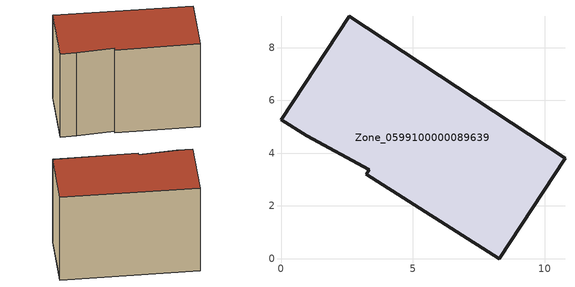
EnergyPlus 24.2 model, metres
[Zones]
Zone_0599100000089639
 floor ground (C_G): 2.58,9.18 10.76,3.8 8.27,0 3.23,3.2 3.34,3.36 0.97,4.65 0,5.26 z0
 wall outside (C_F): 10.76,3.8 2.58,9.18 0,5.26 0.97,4.65 3.34,3.36 3.23,3.2 8.27,0 10.76,3.8 z0:7.05
 roof outside (C_R): 3.23,3.2 8.27,0 10.76,3.8 2.58,9.18 0,5.26 0.97,4.65 3.34,3.36 z7.05
[BUILDING]
Pand.0599100000089639: North Axis=0; Terrain=City; Loads Convergence Tolerance Value=0.04; Temperature Convergence Tolerance Value=0.4; Solar Distribution=FullExterior; Maximum Number of Warmup Days=25; Minimum Number of Warmup Days=1
[Site:Location]
Rotterdam.The.Hague.AP_ZH_NLD Design_Conditions: Latitude=51.96; Longitude=4.45; Time Zone=1; Elevation=-4.5
[SITE:GROUNDTEMPERATURE:BUILDINGSURFACE]
18, 18, 18, 18, 18, 18, 18, 18, 18, 18, 18, 18
[MATERIAL] Thermal Absorptance=0.9; Solar Absorptance=0.7; Visible Absorptance=0.7
Name | Roughness | Thickness | Conductivity | Density | Specific Heat
G.TC.1946 | MediumSmooth | 0.15 | 1 | 540 | 1210
F.TC.1946 | Rough | 0.3 | 0.857143 | 1920 | 840
R.TC.1946 | MediumRough | 0.2 | 0.909091 | 1500 | 1000
[CONSTRUCTION]
C_G: G.TC.1946
C_F: F.TC.1946
C_R: R.TC.1946
[ZONE]
Zone_0599100000089639: Type=1; Multiplier=1; Ceiling Height=Autocalculate; Volume=Autocalculate; Floor Area=autocalculate; Part of Total Floor Area=Yes
[ZONEINFILTRATION:DESIGNFLOWRATE]
Infil_Zone_0599100000089639: Zone or ZoneList or Space or SpaceList=Zone_0599100000089639; Schedule=AlwaysOn; Design Flow Rate Calculation Method=Flow/Area; Flow Rate per Floor Area=0.003; Constant Term Coefficient=1; Temperature Term Coefficient=0; Velocity Term Coefficient=0; Velocity Squared Term Coefficient=0
[HVACTEMPLATE:ZONE:IDEALLOADSAIRSYSTEM]
Zone_0599100000089639: Maximum Heating Supply Air Temperature=50; Minimum Cooling Supply Air Temperature=13; Maximum Heating Supply Air Humidity Ratio=0.0156; Minimum Cooling Supply Air Humidity Ratio=0.0077; Heating Limit=NoLimit; Cooling Limit=NoLimit; Dehumidification Control Type=ConstantSensibleHeatRatio; Cooling Sensible Heat Ratio=0.7; Dehumidification Setpoint=60; Humidification Control Type=None; Humidification Setpoint=30; Outdoor Air Method=None; Outdoor Air Flow Rate per Person=0.00944; Outdoor Air Flow Rate per Zone Floor Area=0; Outdoor Air Flow Rate per Zone=0; Demand Controlled Ventilation Type=None; Outdoor Air Economizer Type=NoEconomizer; Heat Recovery Type=None; Sensible Heat Recovery Effectiveness=0.7; Latent Heat Recovery Effectiveness=0.65
[ZONECONTROL:THERMOSTAT]
ThermostatControl_Zone_0599100000089639: Zone or ZoneList=Zone_0599100000089639; Control Type Schedule=DualSetpointControlType; Control 1=Thermostat_Zone_0599100000089639; Temperature Difference Between Cutout And Setpoint=0
[THERMOSTATSETPOINT:DUALSETPOINT]
Thermostat_Zone_0599100000089639: Heating Setpoint Temperature Schedule=HeatingSetpoint_Zone_0599100000089639; Cooling Setpoint Temperature Schedule=CoolingSetpoint_Zone_0599100000089639
[SCHEDULE:COMPACT]
HeatingSetpoint_Zone_0599100000089639: Through: 12/31, For: AllDays, Until: 24:00, 21
CoolingSetpoint_Zone_0599100000089639: Through: 12/31, For: AllDays, Until: 24:00, 24
DualSetpointControlType: Through: 12/31, For: AllDays, Until: 24:00, 4
AlwaysOn: Through: 12/31, For: AllDays, Until: 24:00, 1
